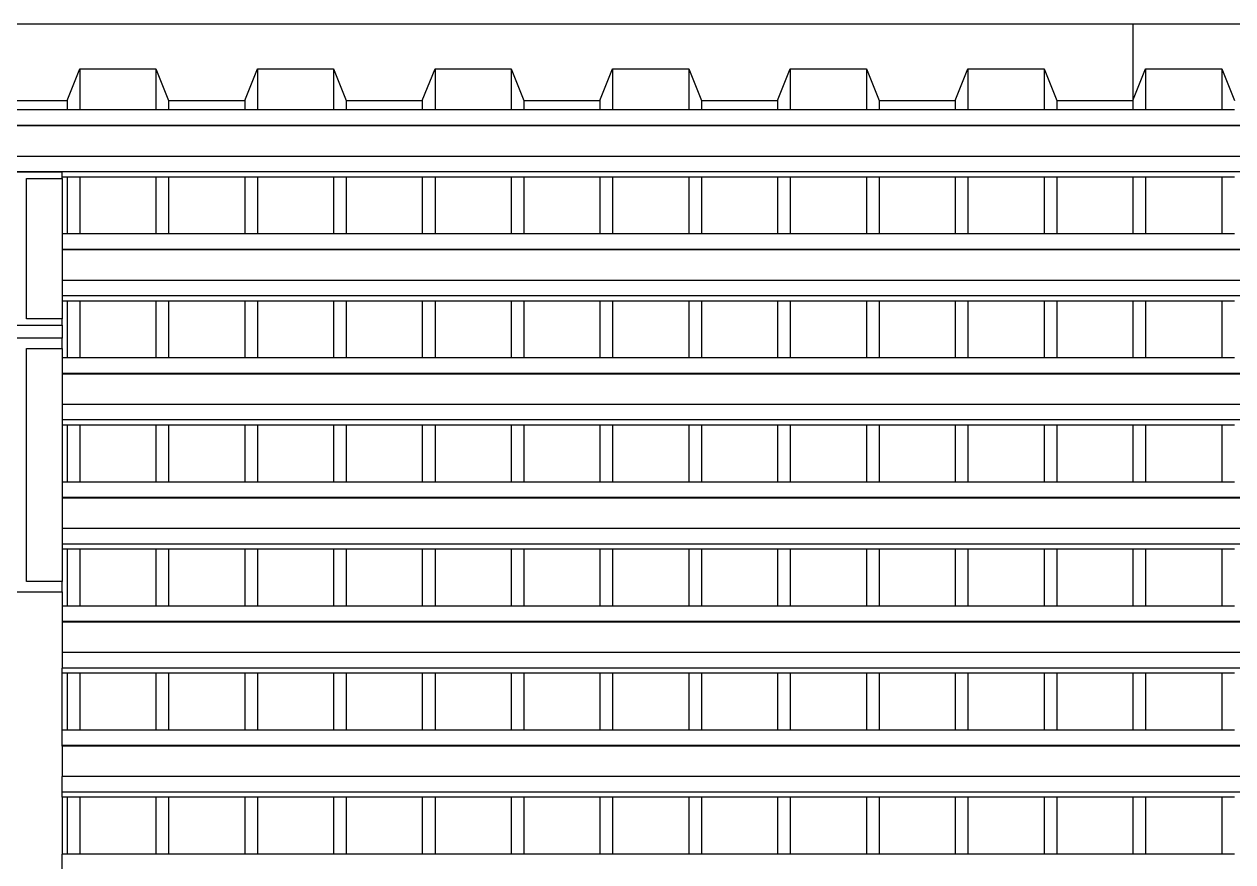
# Model space of a CAD drawing. Extents: x -34 to 34, y -12.8 to 11.9.
# Drawn here: x -4.234 to -2.312, y 10.591 to 11.923 of the extents above; entities that cross this region are included whole.
import ezdxf

# ---------------------------------------------------------------- set-up
doc = ezdxf.new("R2010")
doc.units = 0
doc.layers.get('0').update_dxf_attribs({"linetype": 'CONTINUOUS'})
doc.layers.add('SECTIONCUTEDGES', color=7, linetype='CONTINUOUS')

msp = doc.modelspace()

# ---------------------------------------------------------------- linework, layer by layer
for p, q in [((-4.1456, 11.8521), (-4.1456, 11.7867)), ((-4.0245, 11.8521), (-4.0245, 11.7867)), ((-3.8631, 11.8521), (-3.8631, 11.7867)), ((-3.7421, 11.8521), (-3.7421, 11.7867)), ((-3.5807, 11.8521), (-3.5807, 11.7867)), ((-3.4597, 11.8521), (-3.4597, 11.7867)), ((-3.2983, 11.8521), (-3.2983, 11.7867)), ((-3.1773, 11.8521), (-3.1773, 11.7867)), ((-3.0159, 11.8521), (-3.0159, 11.7867)), ((-2.8949, 11.8521), (-2.8949, 11.7867)), ((-2.7335, 11.8521), (-2.7335, 11.7867)), ((-2.6124, 11.8521), (-2.6124, 11.7867)), ((-2.4511, 11.8521), (-2.4511, 11.7867)), ((-2.33, 11.8521), (-2.33, 11.7867)), ((-4.1657, 11.8014), (-4.1657, 11.7867)), ((-4.0043, 11.8014), (-4.0043, 11.7867)), ((-3.8833, 11.8014), (-3.8833, 11.7867)), ((-3.7219, 11.8014), (-3.7219, 11.7867)), ((-3.6009, 11.8014), (-3.6009, 11.7867)), ((-3.4395, 11.8014), (-3.4395, 11.7867)), ((-3.3185, 11.8014), (-3.3185, 11.7867)), ((-3.1571, 11.8014), (-3.1571, 11.7867)), ((-3.0361, 11.8014), (-3.0361, 11.7867)), ((-2.8747, 11.8014), (-2.8747, 11.7867)), ((-2.7537, 11.8014), (-2.7537, 11.7867)), ((-2.5923, 11.8014), (-2.5923, 11.7867)), ((-2.4712, 11.8014), (-2.4712, 11.7867)), ((-4.1657, 11.7867), (-4.2868, 11.7867)), ((-4.1456, 11.7867), (-4.1657, 11.7867)), ((-4.0245, 11.7867), (-4.1456, 11.7867)), ((-4.0043, 11.7867), (-4.0245, 11.7867)), ((-3.8833, 11.7867), (-4.0043, 11.7867)), ((-3.8631, 11.7867), (-3.8833, 11.7867)), ((-3.7421, 11.7867), (-3.8631, 11.7867)), ((-3.7219, 11.7867), (-3.7421, 11.7867)), ((-3.6009, 11.7867), (-3.7219, 11.7867)), ((-3.5807, 11.7867), (-3.6009, 11.7867)), ((-3.4597, 11.7867), (-3.5807, 11.7867)), ((-3.4395, 11.7867), (-3.4597, 11.7867)), ((-3.3185, 11.7867), (-3.4395, 11.7867)), ((-3.2983, 11.7867), (-3.3185, 11.7867)), ((-3.1773, 11.7867), (-3.2983, 11.7867)), ((-3.1571, 11.7867), (-3.1773, 11.7867)), ((-3.0361, 11.7867), (-3.1571, 11.7867)), ((-3.0159, 11.7867), (-3.0361, 11.7867)), ((-2.8949, 11.7867), (-3.0159, 11.7867)), ((-2.8747, 11.7867), (-2.8949, 11.7867)), ((-2.7537, 11.7867), (-2.8747, 11.7867)), ((-2.7335, 11.7867), (-2.7537, 11.7867)), ((-2.6124, 11.7867), (-2.7335, 11.7867)), ((-2.5923, 11.7867), (-2.6124, 11.7867)), ((-2.4712, 11.7867), (-2.5923, 11.7867)), ((-2.4511, 11.7867), (-2.4712, 11.7867)), ((-2.33, 11.7867), (-2.4511, 11.7867)), ((-2.3099, 11.7867), (-2.33, 11.7867)), ((3.2068, 11.762), (-11.6672, 11.762)), ((3.2068, 11.7612), (-11.6672, 11.7612)), ((3.2068, 11.7127), (-11.6672, 11.7127)), ((3.2068, 11.688), (-11.6672, 11.688)), ((-4.1657, 11.6798), (-4.1732, 11.6798)), ((-4.1732, 11.6776), (-4.1732, 11.5894)), ((-4.1657, 11.6798), (-4.1657, 11.5894)), ((-4.1456, 11.6798), (-4.1657, 11.6798)), ((-4.1456, 11.6798), (-4.1456, 11.5894)), ((-4.0245, 11.6798), (-4.1456, 11.6798)), ((-4.0245, 11.6798), (-4.0245, 11.5894)), ((-4.0043, 11.6798), (-4.0245, 11.6798)), ((-4.0043, 11.6798), (-4.0043, 11.5894)), ((-3.8833, 11.6798), (-4.0043, 11.6798)), ((-3.8833, 11.6798), (-3.8833, 11.5894)), ((-3.8631, 11.6798), (-3.8833, 11.6798)), ((-3.8631, 11.6798), (-3.8631, 11.5894)), ((-3.7421, 11.6798), (-3.8631, 11.6798)), ((-3.7421, 11.6798), (-3.7421, 11.5894)), ((-3.7219, 11.6798), (-3.7421, 11.6798)), ((-3.7219, 11.6798), (-3.7219, 11.5894)), ((-3.6009, 11.6798), (-3.7219, 11.6798)), ((-3.6009, 11.6798), (-3.6009, 11.5894)), ((-3.5807, 11.6798), (-3.6009, 11.6798)), ((-3.5807, 11.6798), (-3.5807, 11.5894)), ((-3.4597, 11.6798), (-3.5807, 11.6798)), ((-3.4597, 11.6798), (-3.4597, 11.5894)), ((-3.4395, 11.6798), (-3.4597, 11.6798)), ((-3.4395, 11.6798), (-3.4395, 11.5894)), ((-3.3185, 11.6798), (-3.4395, 11.6798)), ((-3.3185, 11.6798), (-3.3185, 11.5894)), ((-3.2983, 11.6798), (-3.3185, 11.6798)), ((-3.2983, 11.6798), (-3.2983, 11.5894)), ((-3.1773, 11.6798), (-3.2983, 11.6798)), ((-3.1773, 11.6798), (-3.1773, 11.5894)), ((-3.1571, 11.6798), (-3.1773, 11.6798)), ((-3.1571, 11.6798), (-3.1571, 11.5894)), ((-3.0361, 11.6798), (-3.1571, 11.6798)), ((-3.0361, 11.6798), (-3.0361, 11.5894)), ((-3.0159, 11.6798), (-3.0361, 11.6798)), ((-3.0159, 11.6798), (-3.0159, 11.5894)), ((-2.8949, 11.6798), (-3.0159, 11.6798)), ((-2.8949, 11.6798), (-2.8949, 11.5894)), ((-2.8747, 11.6798), (-2.8949, 11.6798)), ((-2.8747, 11.6798), (-2.8747, 11.5894)), ((-2.7537, 11.6798), (-2.8747, 11.6798)), ((-2.7537, 11.6798), (-2.7537, 11.5894)), ((-2.7335, 11.6798), (-2.7537, 11.6798)), ((-2.7335, 11.6798), (-2.7335, 11.5894)), ((-2.6124, 11.6798), (-2.7335, 11.6798)), ((-2.6124, 11.6798), (-2.6124, 11.5894)), ((-2.5923, 11.6798), (-2.6124, 11.6798)), ((-2.5923, 11.6798), (-2.5923, 11.5894)), ((-2.4712, 11.6798), (-2.5923, 11.6798)), ((-2.4712, 11.6798), (-2.4712, 11.5894)), ((-2.4511, 11.6798), (-2.4712, 11.6798)), ((-2.4511, 11.6798), (-2.4511, 11.5894)), ((-2.33, 11.6798), (-2.4511, 11.6798)), ((-2.33, 11.6798), (-2.33, 11.5894)), ((-2.3099, 11.6798), (-2.33, 11.6798)), ((-4.1732, 11.5894), (-4.1732, 11.5647)), ((-4.1657, 11.5894), (-4.1732, 11.5894)), ((-4.1456, 11.5894), (-4.1657, 11.5894)), ((-4.0245, 11.5894), (-4.1456, 11.5894)), ((-4.0043, 11.5894), (-4.0245, 11.5894)), ((-3.8833, 11.5894), (-4.0043, 11.5894)), ((-3.8631, 11.5894), (-3.8833, 11.5894)), ((-3.7421, 11.5894), (-3.8631, 11.5894)), ((-3.7219, 11.5894), (-3.7421, 11.5894)), ((-3.6009, 11.5894), (-3.7219, 11.5894)), ((-3.5807, 11.5894), (-3.6009, 11.5894)), ((-3.4597, 11.5894), (-3.5807, 11.5894)), ((-3.4395, 11.5894), (-3.4597, 11.5894)), ((-3.3185, 11.5894), (-3.4395, 11.5894)), ((-3.2983, 11.5894), (-3.3185, 11.5894)), ((-3.1773, 11.5894), (-3.2983, 11.5894)), ((-3.1571, 11.5894), (-3.1773, 11.5894)), ((-3.0361, 11.5894), (-3.1571, 11.5894)), ((-3.0159, 11.5894), (-3.0361, 11.5894)), ((-2.8949, 11.5894), (-3.0159, 11.5894)), ((-2.8747, 11.5894), (-2.8949, 11.5894)), ((-2.7537, 11.5894), (-2.8747, 11.5894)), ((-2.7335, 11.5894), (-2.7537, 11.5894)), ((-2.6124, 11.5894), (-2.7335, 11.5894)), ((-2.5923, 11.5894), (-2.6124, 11.5894)), ((-2.4712, 11.5894), (-2.5923, 11.5894)), ((-2.4511, 11.5894), (-2.4712, 11.5894)), ((-2.33, 11.5894), (-2.4511, 11.5894)), ((-2.3099, 11.5894), (-2.33, 11.5894)), ((-0.5432, 11.5647), (-4.1732, 11.5647)), ((-4.1732, 11.5647), (-4.1732, 11.5639)), ((-0.5432, 11.5639), (-4.1732, 11.5639)), ((-4.1732, 11.5639), (-4.1732, 11.5154)), ((-0.5432, 11.5154), (-4.1732, 11.5154)), ((-4.1732, 11.5154), (-4.1732, 11.4907)), ((-0.5432, 11.4907), (-4.1732, 11.4907)), ((-4.1732, 11.4907), (-4.1732, 11.4825)), ((-4.1732, 11.4825), (-4.1732, 11.4542)), ((-4.1657, 11.4825), (-4.1732, 11.4825)), ((-4.1657, 11.4825), (-4.1657, 11.3921)), ((-4.1456, 11.4825), (-4.1657, 11.4825)), ((-4.1456, 11.4825), (-4.1456, 11.3921)), ((-4.0245, 11.4825), (-4.1456, 11.4825)), ((-4.0245, 11.4825), (-4.0245, 11.3921)), ((-4.0043, 11.4825), (-4.0245, 11.4825)), ((-4.0043, 11.4825), (-4.0043, 11.3921)), ((-3.8833, 11.4825), (-4.0043, 11.4825)), ((-3.8833, 11.4825), (-3.8833, 11.3921)), ((-3.8631, 11.4825), (-3.8833, 11.4825)), ((-3.8631, 11.4825), (-3.8631, 11.3921)), ((-3.7421, 11.4825), (-3.8631, 11.4825)), ((-3.7421, 11.4825), (-3.7421, 11.3921)), ((-3.7219, 11.4825), (-3.7421, 11.4825)), ((-3.7219, 11.4825), (-3.7219, 11.3921)), ((-3.6009, 11.4825), (-3.7219, 11.4825)), ((-3.6009, 11.4825), (-3.6009, 11.3921)), ((-3.5807, 11.4825), (-3.6009, 11.4825)), ((-3.5807, 11.4825), (-3.5807, 11.3921)), ((-3.4597, 11.4825), (-3.5807, 11.4825)), ((-3.4597, 11.4825), (-3.4597, 11.3921)), ((-3.4395, 11.4825), (-3.4597, 11.4825)), ((-3.4395, 11.4825), (-3.4395, 11.3921)), ((-3.3185, 11.4825), (-3.4395, 11.4825)), ((-3.3185, 11.4825), (-3.3185, 11.3921)), ((-3.2983, 11.4825), (-3.3185, 11.4825)), ((-3.2983, 11.4825), (-3.2983, 11.3921)), ((-3.1773, 11.4825), (-3.2983, 11.4825)), ((-3.1773, 11.4825), (-3.1773, 11.3921)), ((-3.1571, 11.4825), (-3.1773, 11.4825)), ((-3.1571, 11.4825), (-3.1571, 11.3921)), ((-3.0361, 11.4825), (-3.1571, 11.4825)), ((-3.0361, 11.4825), (-3.0361, 11.3921)), ((-3.0159, 11.4825), (-3.0361, 11.4825)), ((-3.0159, 11.4825), (-3.0159, 11.3921)), ((-2.8949, 11.4825), (-3.0159, 11.4825)), ((-2.8949, 11.4825), (-2.8949, 11.3921)), ((-2.8747, 11.4825), (-2.8949, 11.4825)), ((-2.8747, 11.4825), (-2.8747, 11.3921)), ((-2.7537, 11.4825), (-2.8747, 11.4825)), ((-2.7537, 11.4825), (-2.7537, 11.3921)), ((-2.7335, 11.4825), (-2.7537, 11.4825)), ((-2.7335, 11.4825), (-2.7335, 11.3921)), ((-2.6124, 11.4825), (-2.7335, 11.4825)), ((-2.6124, 11.4825), (-2.6124, 11.3921)), ((-2.5923, 11.4825), (-2.6124, 11.4825)), ((-2.5923, 11.4825), (-2.5923, 11.3921)), ((-2.4712, 11.4825), (-2.5923, 11.4825)), ((-2.4712, 11.4825), (-2.4712, 11.3921)), ((-2.4511, 11.4825), (-2.4712, 11.4825)), ((-2.4511, 11.4825), (-2.4511, 11.3921)), ((-2.33, 11.4825), (-2.4511, 11.4825)), ((-2.33, 11.4825), (-2.33, 11.3921)), ((-2.3099, 11.4825), (-2.33, 11.4825)), ((-4.1732, 11.4442), (-4.1732, 11.4238)), ((-4.1732, 11.4073), (-4.1732, 11.3921)), ((-4.1732, 11.3921), (-4.1732, 11.3674)), ((-4.1657, 11.3921), (-4.1732, 11.3921)), ((-4.1456, 11.3921), (-4.1657, 11.3921)), ((-4.0245, 11.3921), (-4.1456, 11.3921)), ((-4.0043, 11.3921), (-4.0245, 11.3921)), ((-3.8833, 11.3921), (-4.0043, 11.3921)), ((-3.8631, 11.3921), (-3.8833, 11.3921)), ((-3.7421, 11.3921), (-3.8631, 11.3921)), ((-3.7219, 11.3921), (-3.7421, 11.3921)), ((-3.6009, 11.3921), (-3.7219, 11.3921)), ((-3.5807, 11.3921), (-3.6009, 11.3921)), ((-3.4597, 11.3921), (-3.5807, 11.3921)), ((-3.4395, 11.3921), (-3.4597, 11.3921)), ((-3.3185, 11.3921), (-3.4395, 11.3921)), ((-3.2983, 11.3921), (-3.3185, 11.3921)), ((-3.1773, 11.3921), (-3.2983, 11.3921)), ((-3.1571, 11.3921), (-3.1773, 11.3921)), ((-3.0361, 11.3921), (-3.1571, 11.3921)), ((-3.0159, 11.3921), (-3.0361, 11.3921)), ((-2.8949, 11.3921), (-3.0159, 11.3921)), ((-2.8747, 11.3921), (-2.8949, 11.3921)), ((-2.7537, 11.3921), (-2.8747, 11.3921)), ((-2.7335, 11.3921), (-2.7537, 11.3921)), ((-2.6124, 11.3921), (-2.7335, 11.3921)), ((-2.5923, 11.3921), (-2.6124, 11.3921)), ((-2.4712, 11.3921), (-2.5923, 11.3921)), ((-2.4511, 11.3921), (-2.4712, 11.3921)), ((-2.33, 11.3921), (-2.4511, 11.3921)), ((-2.3099, 11.3921), (-2.33, 11.3921)), ((-0.5432, 11.3674), (-4.1732, 11.3674)), ((-4.1732, 11.3674), (-4.1732, 11.3666)), ((-0.5432, 11.3666), (-4.1732, 11.3666)), ((-4.1732, 11.3666), (-4.1732, 11.3181)), ((-0.5432, 11.3181), (-4.1732, 11.3181)), ((-4.1732, 11.3181), (-4.1732, 11.2935)), ((-0.5432, 11.2935), (-4.1732, 11.2935)), ((-4.1732, 11.2935), (-4.1732, 11.2852)), ((-4.1657, 11.2852), (-4.1732, 11.2852)), ((-4.1732, 11.2852), (-4.1732, 11.1948)), ((-4.1657, 11.2852), (-4.1657, 11.1948)), ((-4.1456, 11.2852), (-4.1657, 11.2852)), ((-4.1456, 11.2852), (-4.1456, 11.1948)), ((-4.0245, 11.2852), (-4.1456, 11.2852)), ((-4.0245, 11.2852), (-4.0245, 11.1948)), ((-4.0043, 11.2852), (-4.0245, 11.2852)), ((-4.0043, 11.2852), (-4.0043, 11.1948)), ((-3.8833, 11.2852), (-4.0043, 11.2852)), ((-3.8833, 11.2852), (-3.8833, 11.1948)), ((-3.8631, 11.2852), (-3.8833, 11.2852)), ((-3.8631, 11.2852), (-3.8631, 11.1948)), ((-3.7421, 11.2852), (-3.8631, 11.2852)), ((-3.7421, 11.2852), (-3.7421, 11.1948)), ((-3.7219, 11.2852), (-3.7421, 11.2852)), ((-3.7219, 11.2852), (-3.7219, 11.1948)), ((-3.6009, 11.2852), (-3.7219, 11.2852)), ((-3.6009, 11.2852), (-3.6009, 11.1948)), ((-3.5807, 11.2852), (-3.6009, 11.2852)), ((-3.5807, 11.2852), (-3.5807, 11.1948)), ((-3.4597, 11.2852), (-3.5807, 11.2852)), ((-3.4597, 11.2852), (-3.4597, 11.1948)), ((-3.4395, 11.2852), (-3.4597, 11.2852)), ((-3.4395, 11.2852), (-3.4395, 11.1948)), ((-3.3185, 11.2852), (-3.4395, 11.2852)), ((-3.3185, 11.2852), (-3.3185, 11.1948)), ((-3.2983, 11.2852), (-3.3185, 11.2852)), ((-3.2983, 11.2852), (-3.2983, 11.1948)), ((-3.1773, 11.2852), (-3.2983, 11.2852)), ((-3.1773, 11.2852), (-3.1773, 11.1948)), ((-3.1571, 11.2852), (-3.1773, 11.2852)), ((-3.1571, 11.2852), (-3.1571, 11.1948)), ((-3.0361, 11.2852), (-3.1571, 11.2852)), ((-3.0361, 11.2852), (-3.0361, 11.1948)), ((-3.0159, 11.2852), (-3.0361, 11.2852)), ((-3.0159, 11.2852), (-3.0159, 11.1948)), ((-2.8949, 11.2852), (-3.0159, 11.2852)), ((-2.8949, 11.2852), (-2.8949, 11.1948)), ((-2.8747, 11.2852), (-2.8949, 11.2852)), ((-2.8747, 11.2852), (-2.8747, 11.1948)), ((-2.7537, 11.2852), (-2.8747, 11.2852)), ((-2.7537, 11.2852), (-2.7537, 11.1948)), ((-2.7335, 11.2852), (-2.7537, 11.2852)), ((-2.7335, 11.2852), (-2.7335, 11.1948)), ((-2.6124, 11.2852), (-2.7335, 11.2852)), ((-2.6124, 11.2852), (-2.6124, 11.1948)), ((-2.5923, 11.2852), (-2.6124, 11.2852)), ((-2.5923, 11.2852), (-2.5923, 11.1948)), ((-2.4712, 11.2852), (-2.5923, 11.2852)), ((-2.4712, 11.2852), (-2.4712, 11.1948)), ((-2.4511, 11.2852), (-2.4712, 11.2852)), ((-2.4511, 11.2852), (-2.4511, 11.1948)), ((-2.33, 11.2852), (-2.4511, 11.2852)), ((-2.33, 11.2852), (-2.33, 11.1948)), ((-2.3099, 11.2852), (-2.33, 11.2852)), ((-4.1657, 11.1948), (-4.1732, 11.1948)), ((-4.1732, 11.1948), (-4.1732, 11.1702)), ((-4.1456, 11.1948), (-4.1657, 11.1948)), ((-4.0245, 11.1948), (-4.1456, 11.1948)), ((-4.0043, 11.1948), (-4.0245, 11.1948)), ((-3.8833, 11.1948), (-4.0043, 11.1948)), ((-3.8631, 11.1948), (-3.8833, 11.1948)), ((-3.7421, 11.1948), (-3.8631, 11.1948)), ((-3.7219, 11.1948), (-3.7421, 11.1948)), ((-3.6009, 11.1948), (-3.7219, 11.1948)), ((-3.5807, 11.1948), (-3.6009, 11.1948)), ((-3.4597, 11.1948), (-3.5807, 11.1948)), ((-3.4395, 11.1948), (-3.4597, 11.1948)), ((-3.3185, 11.1948), (-3.4395, 11.1948)), ((-3.2983, 11.1948), (-3.3185, 11.1948)), ((-3.1773, 11.1948), (-3.2983, 11.1948)), ((-3.1571, 11.1948), (-3.1773, 11.1948)), ((-3.0361, 11.1948), (-3.1571, 11.1948)), ((-3.0159, 11.1948), (-3.0361, 11.1948)), ((-2.8949, 11.1948), (-3.0159, 11.1948)), ((-2.8747, 11.1948), (-2.8949, 11.1948)), ((-2.7537, 11.1948), (-2.8747, 11.1948)), ((-2.7335, 11.1948), (-2.7537, 11.1948)), ((-2.6124, 11.1948), (-2.7335, 11.1948)), ((-2.5923, 11.1948), (-2.6124, 11.1948)), ((-2.4712, 11.1948), (-2.5923, 11.1948)), ((-2.4511, 11.1948), (-2.4712, 11.1948)), ((-2.33, 11.1948), (-2.4511, 11.1948)), ((-2.3099, 11.1948), (-2.33, 11.1948)), ((-0.5432, 11.1702), (-4.1732, 11.1702)), ((-4.1732, 11.1702), (-4.1732, 11.1693)), ((-0.5432, 11.1693), (-4.1732, 11.1693)), ((-4.1732, 11.1693), (-4.1732, 11.1208)), ((-0.5432, 11.1208), (-4.1732, 11.1208)), ((-4.1732, 11.1208), (-4.1732, 11.0962)), ((-0.5432, 11.0962), (-4.1732, 11.0962)), ((-4.1732, 11.0962), (-4.1732, 11.088)), ((-4.1732, 11.088), (-4.1732, 11.0365)), ((-4.1657, 11.088), (-4.1732, 11.088)), ((-4.1657, 11.088), (-4.1657, 10.9975)), ((-4.1456, 11.088), (-4.1657, 11.088)), ((-4.1456, 11.088), (-4.1456, 10.9975)), ((-4.0245, 11.088), (-4.1456, 11.088)), ((-4.0245, 11.088), (-4.0245, 10.9975)), ((-4.0043, 11.088), (-4.0245, 11.088)), ((-4.0043, 11.088), (-4.0043, 10.9975)), ((-3.8833, 11.088), (-4.0043, 11.088)), ((-3.8833, 11.088), (-3.8833, 10.9975)), ((-3.8631, 11.088), (-3.8833, 11.088)), ((-3.8631, 11.088), (-3.8631, 10.9975)), ((-3.7421, 11.088), (-3.8631, 11.088)), ((-3.7421, 11.088), (-3.7421, 10.9975)), ((-3.7219, 11.088), (-3.7421, 11.088)), ((-3.7219, 11.088), (-3.7219, 10.9975)), ((-3.6009, 11.088), (-3.7219, 11.088)), ((-3.6009, 11.088), (-3.6009, 10.9975)), ((-3.5807, 11.088), (-3.6009, 11.088)), ((-3.5807, 11.088), (-3.5807, 10.9975)), ((-3.4597, 11.088), (-3.5807, 11.088)), ((-3.4597, 11.088), (-3.4597, 10.9975)), ((-3.4395, 11.088), (-3.4597, 11.088)), ((-3.4395, 11.088), (-3.4395, 10.9975)), ((-3.3185, 11.088), (-3.4395, 11.088)), ((-3.3185, 11.088), (-3.3185, 10.9975)), ((-3.2983, 11.088), (-3.3185, 11.088)), ((-3.2983, 11.088), (-3.2983, 10.9975)), ((-3.1773, 11.088), (-3.2983, 11.088)), ((-3.1773, 11.088), (-3.1773, 10.9975)), ((-3.1571, 11.088), (-3.1773, 11.088)), ((-3.1571, 11.088), (-3.1571, 10.9975)), ((-3.0361, 11.088), (-3.1571, 11.088)), ((-3.0361, 11.088), (-3.0361, 10.9975)), ((-3.0159, 11.088), (-3.0361, 11.088)), ((-3.0159, 11.088), (-3.0159, 10.9975)), ((-2.8949, 11.088), (-3.0159, 11.088)), ((-2.8949, 11.088), (-2.8949, 10.9975)), ((-2.8747, 11.088), (-2.8949, 11.088)), ((-2.8747, 11.088), (-2.8747, 10.9975)), ((-2.7537, 11.088), (-2.8747, 11.088)), ((-2.7537, 11.088), (-2.7537, 10.9975)), ((-2.7335, 11.088), (-2.7537, 11.088)), ((-2.7335, 11.088), (-2.7335, 10.9975)), ((-2.6124, 11.088), (-2.7335, 11.088)), ((-2.6124, 11.088), (-2.6124, 10.9975)), ((-2.5923, 11.088), (-2.6124, 11.088)), ((-2.5923, 11.088), (-2.5923, 10.9975)), ((-2.4712, 11.088), (-2.5923, 11.088)), ((-2.4712, 11.088), (-2.4712, 10.9975)), ((-2.4511, 11.088), (-2.4712, 11.088)), ((-2.4511, 11.088), (-2.4511, 10.9975)), ((-2.33, 11.088), (-2.4511, 11.088)), ((-2.33, 11.088), (-2.33, 10.9975)), ((-2.3099, 11.088), (-2.33, 11.088)), ((-4.1732, 11.02), (-4.1732, 10.9975)), ((-4.1657, 10.9975), (-4.1732, 10.9975)), ((-4.1732, 10.9975), (-4.1732, 10.9729)), ((-4.1456, 10.9975), (-4.1657, 10.9975)), ((-4.0245, 10.9975), (-4.1456, 10.9975)), ((-4.0043, 10.9975), (-4.0245, 10.9975)), ((-3.8833, 10.9975), (-4.0043, 10.9975)), ((-3.8631, 10.9975), (-3.8833, 10.9975)), ((-3.7421, 10.9975), (-3.8631, 10.9975)), ((-3.7219, 10.9975), (-3.7421, 10.9975)), ((-3.6009, 10.9975), (-3.7219, 10.9975)), ((-3.5807, 10.9975), (-3.6009, 10.9975)), ((-3.4597, 10.9975), (-3.5807, 10.9975)), ((-3.4395, 10.9975), (-3.4597, 10.9975)), ((-3.3185, 10.9975), (-3.4395, 10.9975)), ((-3.2983, 10.9975), (-3.3185, 10.9975)), ((-3.1773, 10.9975), (-3.2983, 10.9975)), ((-3.1571, 10.9975), (-3.1773, 10.9975)), ((-3.0361, 10.9975), (-3.1571, 10.9975)), ((-3.0159, 10.9975), (-3.0361, 10.9975)), ((-2.8949, 10.9975), (-3.0159, 10.9975)), ((-2.8747, 10.9975), (-2.8949, 10.9975)), ((-2.7537, 10.9975), (-2.8747, 10.9975)), ((-2.7335, 10.9975), (-2.7537, 10.9975)), ((-2.6124, 10.9975), (-2.7335, 10.9975)), ((-2.5923, 10.9975), (-2.6124, 10.9975)), ((-2.4712, 10.9975), (-2.5923, 10.9975)), ((-2.4511, 10.9975), (-2.4712, 10.9975)), ((-2.33, 10.9975), (-2.4511, 10.9975)), ((-2.3099, 10.9975), (-2.33, 10.9975)), ((-0.5432, 10.9729), (-4.1732, 10.9729)), ((-4.1732, 10.9729), (-4.1732, 10.9721)), ((-0.5432, 10.9721), (-4.1732, 10.9721)), ((-4.1732, 10.9721), (-4.1732, 10.9236)), ((-0.5432, 10.9236), (-4.1732, 10.9236)), ((-4.1732, 10.9236), (-4.1732, 10.8989)), ((-0.5432, 10.8989), (-4.1732, 10.8989)), ((-4.1732, 10.8907), (-4.1732, 10.8989)), ((-4.1657, 10.8907), (-4.1732, 10.8907)), ((-4.1732, 10.8003), (-4.1732, 10.8907)), ((-4.1657, 10.8907), (-4.1657, 10.8003)), ((-4.1456, 10.8907), (-4.1657, 10.8907)), ((-4.1456, 10.8907), (-4.1456, 10.8003)), ((-4.0245, 10.8907), (-4.1456, 10.8907)), ((-4.0245, 10.8907), (-4.0245, 10.8003)), ((-4.0043, 10.8907), (-4.0245, 10.8907)), ((-4.0043, 10.8907), (-4.0043, 10.8003)), ((-3.8833, 10.8907), (-4.0043, 10.8907)), ((-3.8833, 10.8907), (-3.8833, 10.8003)), ((-3.8631, 10.8907), (-3.8833, 10.8907)), ((-3.8631, 10.8907), (-3.8631, 10.8003)), ((-3.7421, 10.8907), (-3.8631, 10.8907)), ((-3.7421, 10.8907), (-3.7421, 10.8003)), ((-3.7219, 10.8907), (-3.7421, 10.8907)), ((-3.7219, 10.8907), (-3.7219, 10.8003)), ((-3.6009, 10.8907), (-3.7219, 10.8907)), ((-3.6009, 10.8907), (-3.6009, 10.8003)), ((-3.5807, 10.8907), (-3.6009, 10.8907)), ((-3.5807, 10.8907), (-3.5807, 10.8003)), ((-3.4597, 10.8907), (-3.5807, 10.8907)), ((-3.4597, 10.8907), (-3.4597, 10.8003)), ((-3.4395, 10.8907), (-3.4597, 10.8907)), ((-3.4395, 10.8907), (-3.4395, 10.8003)), ((-3.3185, 10.8907), (-3.4395, 10.8907)), ((-3.3185, 10.8907), (-3.3185, 10.8003)), ((-3.2983, 10.8907), (-3.3185, 10.8907)), ((-3.2983, 10.8907), (-3.2983, 10.8003)), ((-3.1773, 10.8907), (-3.2983, 10.8907)), ((-3.1773, 10.8907), (-3.1773, 10.8003)), ((-3.1571, 10.8907), (-3.1773, 10.8907)), ((-3.1571, 10.8907), (-3.1571, 10.8003)), ((-3.0361, 10.8907), (-3.1571, 10.8907)), ((-3.0361, 10.8907), (-3.0361, 10.8003)), ((-3.0159, 10.8907), (-3.0361, 10.8907)), ((-3.0159, 10.8907), (-3.0159, 10.8003)), ((-2.8949, 10.8907), (-3.0159, 10.8907)), ((-2.8949, 10.8907), (-2.8949, 10.8003)), ((-2.8747, 10.8907), (-2.8949, 10.8907)), ((-2.8747, 10.8907), (-2.8747, 10.8003)), ((-2.7537, 10.8907), (-2.8747, 10.8907)), ((-2.7537, 10.8907), (-2.7537, 10.8003)), ((-2.7335, 10.8907), (-2.7537, 10.8907)), ((-2.7335, 10.8907), (-2.7335, 10.8003)), ((-2.6124, 10.8907), (-2.7335, 10.8907)), ((-2.6124, 10.8907), (-2.6124, 10.8003)), ((-2.5923, 10.8907), (-2.6124, 10.8907)), ((-2.5923, 10.8907), (-2.5923, 10.8003)), ((-2.4712, 10.8907), (-2.5923, 10.8907)), ((-2.4712, 10.8907), (-2.4712, 10.8003)), ((-2.4511, 10.8907), (-2.4712, 10.8907)), ((-2.4511, 10.8907), (-2.4511, 10.8003)), ((-2.33, 10.8907), (-2.4511, 10.8907)), ((-2.33, 10.8907), (-2.33, 10.8003)), ((-2.3099, 10.8907), (-2.33, 10.8907)), ((-4.1657, 10.8003), (-4.1732, 10.8003)), ((-4.1732, 10.7756), (-4.1732, 10.8003)), ((-4.1456, 10.8003), (-4.1657, 10.8003)), ((-4.0245, 10.8003), (-4.1456, 10.8003)), ((-4.0043, 10.8003), (-4.0245, 10.8003)), ((-3.8833, 10.8003), (-4.0043, 10.8003)), ((-3.8631, 10.8003), (-3.8833, 10.8003)), ((-3.7421, 10.8003), (-3.8631, 10.8003)), ((-3.7219, 10.8003), (-3.7421, 10.8003)), ((-3.6009, 10.8003), (-3.7219, 10.8003)), ((-3.5807, 10.8003), (-3.6009, 10.8003)), ((-3.4597, 10.8003), (-3.5807, 10.8003)), ((-3.4395, 10.8003), (-3.4597, 10.8003)), ((-3.3185, 10.8003), (-3.4395, 10.8003)), ((-3.2983, 10.8003), (-3.3185, 10.8003)), ((-3.1773, 10.8003), (-3.2983, 10.8003)), ((-3.1571, 10.8003), (-3.1773, 10.8003)), ((-3.0361, 10.8003), (-3.1571, 10.8003)), ((-3.0159, 10.8003), (-3.0361, 10.8003)), ((-2.8949, 10.8003), (-3.0159, 10.8003)), ((-2.8747, 10.8003), (-2.8949, 10.8003)), ((-2.7537, 10.8003), (-2.8747, 10.8003)), ((-2.7335, 10.8003), (-2.7537, 10.8003)), ((-2.6124, 10.8003), (-2.7335, 10.8003)), ((-2.5923, 10.8003), (-2.6124, 10.8003)), ((-2.4712, 10.8003), (-2.5923, 10.8003)), ((-2.4511, 10.8003), (-2.4712, 10.8003)), ((-2.33, 10.8003), (-2.4511, 10.8003)), ((-2.3099, 10.8003), (-2.33, 10.8003)), ((-0.5432, 10.7756), (-4.1732, 10.7756)), ((-4.1732, 10.7748), (-4.1732, 10.7756)), ((-0.5432, 10.7748), (-4.1732, 10.7748)), ((-4.1732, 10.7748), (-4.1732, 10.7263)), ((-0.5432, 10.7263), (-4.1732, 10.7263)), ((-4.1732, 10.7016), (-4.1732, 10.7263)), ((-0.5432, 10.7016), (-4.1732, 10.7016)), ((-4.1732, 10.6934), (-4.1732, 10.7016)), ((-4.1657, 10.6934), (-4.1732, 10.6934)), ((-4.1732, 10.6934), (-4.1732, 10.603)), ((-4.1657, 10.6934), (-4.1657, 10.603)), ((-4.1456, 10.6934), (-4.1657, 10.6934)), ((-4.1456, 10.6934), (-4.1456, 10.603)), ((-4.0245, 10.6934), (-4.1456, 10.6934)), ((-4.0245, 10.6934), (-4.0245, 10.603)), ((-4.0043, 10.6934), (-4.0245, 10.6934)), ((-4.0043, 10.6934), (-4.0043, 10.603)), ((-3.8833, 10.6934), (-4.0043, 10.6934)), ((-3.8833, 10.6934), (-3.8833, 10.603)), ((-3.8631, 10.6934), (-3.8833, 10.6934)), ((-3.8631, 10.6934), (-3.8631, 10.603)), ((-3.7421, 10.6934), (-3.8631, 10.6934)), ((-3.7421, 10.6934), (-3.7421, 10.603)), ((-3.7219, 10.6934), (-3.7421, 10.6934)), ((-3.7219, 10.6934), (-3.7219, 10.603)), ((-3.6009, 10.6934), (-3.7219, 10.6934)), ((-3.6009, 10.6934), (-3.6009, 10.603)), ((-3.5807, 10.6934), (-3.6009, 10.6934)), ((-3.5807, 10.6934), (-3.5807, 10.603)), ((-3.4597, 10.6934), (-3.5807, 10.6934)), ((-3.4597, 10.6934), (-3.4597, 10.603)), ((-3.4395, 10.6934), (-3.4597, 10.6934)), ((-3.4395, 10.6934), (-3.4395, 10.603)), ((-3.3185, 10.6934), (-3.4395, 10.6934)), ((-3.3185, 10.6934), (-3.3185, 10.603)), ((-3.2983, 10.6934), (-3.3185, 10.6934)), ((-3.2983, 10.6934), (-3.2983, 10.603)), ((-3.1773, 10.6934), (-3.2983, 10.6934)), ((-3.1773, 10.6934), (-3.1773, 10.603)), ((-3.1571, 10.6934), (-3.1773, 10.6934)), ((-3.1571, 10.6934), (-3.1571, 10.603)), ((-3.0361, 10.6934), (-3.1571, 10.6934)), ((-3.0361, 10.6934), (-3.0361, 10.603)), ((-3.0159, 10.6934), (-3.0361, 10.6934)), ((-3.0159, 10.6934), (-3.0159, 10.603)), ((-2.8949, 10.6934), (-3.0159, 10.6934)), ((-2.8949, 10.6934), (-2.8949, 10.603)), ((-2.8747, 10.6934), (-2.8949, 10.6934)), ((-2.8747, 10.6934), (-2.8747, 10.603)), ((-2.7537, 10.6934), (-2.8747, 10.6934)), ((-2.7537, 10.6934), (-2.7537, 10.603)), ((-2.7335, 10.6934), (-2.7537, 10.6934)), ((-2.7335, 10.6934), (-2.7335, 10.603)), ((-2.6124, 10.6934), (-2.7335, 10.6934)), ((-2.6124, 10.6934), (-2.6124, 10.603)), ((-2.5923, 10.6934), (-2.6124, 10.6934)), ((-2.5923, 10.6934), (-2.5923, 10.603)), ((-2.4712, 10.6934), (-2.5923, 10.6934)), ((-2.4712, 10.6934), (-2.4712, 10.603)), ((-2.4511, 10.6934), (-2.4712, 10.6934)), ((-2.4511, 10.6934), (-2.4511, 10.603)), ((-2.33, 10.6934), (-2.4511, 10.6934)), ((-2.33, 10.6934), (-2.33, 10.603)), ((-2.3099, 10.6934), (-2.33, 10.6934)), ((-4.1657, 10.603), (-4.1732, 10.603)), ((-4.1732, 10.5783), (-4.1732, 10.603)), ((-4.1456, 10.603), (-4.1657, 10.603)), ((-4.0245, 10.603), (-4.1456, 10.603)), ((-4.0043, 10.603), (-4.0245, 10.603)), ((-3.8833, 10.603), (-4.0043, 10.603)), ((-3.8631, 10.603), (-3.8833, 10.603)), ((-3.7421, 10.603), (-3.8631, 10.603)), ((-3.7219, 10.603), (-3.7421, 10.603)), ((-3.6009, 10.603), (-3.7219, 10.603)), ((-3.5807, 10.603), (-3.6009, 10.603)), ((-3.4597, 10.603), (-3.5807, 10.603)), ((-3.4395, 10.603), (-3.4597, 10.603)), ((-3.3185, 10.603), (-3.4395, 10.603)), ((-3.2983, 10.603), (-3.3185, 10.603)), ((-3.1773, 10.603), (-3.2983, 10.603)), ((-3.1571, 10.603), (-3.1773, 10.603)), ((-3.0361, 10.603), (-3.1571, 10.603)), ((-3.0159, 10.603), (-3.0361, 10.603)), ((-2.8949, 10.603), (-3.0159, 10.603)), ((-2.8747, 10.603), (-2.8949, 10.603)), ((-2.7537, 10.603), (-2.8747, 10.603)), ((-2.7335, 10.603), (-2.7537, 10.603)), ((-2.6124, 10.603), (-2.7335, 10.603)), ((-2.5923, 10.603), (-2.6124, 10.603)), ((-2.4712, 10.603), (-2.5923, 10.603)), ((-2.4511, 10.603), (-2.4712, 10.603)), ((-2.33, 10.603), (-2.4511, 10.603)), ((-2.3099, 10.603), (-2.33, 10.603))]:
    msp.add_line(p, q)
at = {"layer": 'SECTIONCUTEDGES'}
for p, q in [((-2.4712, 11.923), (-5.5778, 11.923)), ((0.6353, 11.923), (-2.4712, 11.923)), ((-2.4712, 11.923), (-2.4712, 11.8014)), ((-4.1657, 11.8014), (-4.1456, 11.8521)), ((-4.1456, 11.8521), (-4.0245, 11.8521)), ((-4.0245, 11.8521), (-4.0043, 11.8014)), ((-3.8833, 11.8014), (-3.8631, 11.8521)), ((-3.8631, 11.8521), (-3.7421, 11.8521)), ((-3.7421, 11.8521), (-3.7219, 11.8014)), ((-3.6009, 11.8014), (-3.5807, 11.8521)), ((-3.5807, 11.8521), (-3.4597, 11.8521)), ((-3.4597, 11.8521), (-3.4395, 11.8014)), ((-3.3185, 11.8014), (-3.2983, 11.8521)), ((-3.2983, 11.8521), (-3.1773, 11.8521)), ((-3.1773, 11.8521), (-3.1571, 11.8014)), ((-3.0361, 11.8014), (-3.0159, 11.8521)), ((-3.0159, 11.8521), (-2.8949, 11.8521)), ((-2.8949, 11.8521), (-2.8747, 11.8014)), ((-2.7537, 11.8014), (-2.7335, 11.8521)), ((-2.7335, 11.8521), (-2.6124, 11.8521)), ((-2.6124, 11.8521), (-2.5923, 11.8014)), ((-2.4712, 11.8014), (-2.4511, 11.8521)), ((-2.4511, 11.8521), (-2.33, 11.8521)), ((-2.33, 11.8521), (-2.3099, 11.8014)), ((-4.2868, 11.8014), (-4.1657, 11.8014)), ((-4.0043, 11.8014), (-3.8833, 11.8014)), ((-3.7219, 11.8014), (-3.6009, 11.8014)), ((-3.4395, 11.8014), (-3.3185, 11.8014)), ((-3.1571, 11.8014), (-3.0361, 11.8014)), ((-2.8747, 11.8014), (-2.7537, 11.8014)), ((-2.5923, 11.8014), (-2.4712, 11.8014)), ((-4.1732, 11.6875), (-4.2932, 11.6875)), ((-4.1732, 11.6798), (-4.1732, 11.6875)), ((-4.2301, 11.4542), (-4.2301, 11.6776)), ((-4.2301, 11.6776), (-4.1732, 11.6776)), ((-4.1732, 11.6776), (-4.1732, 11.6798)), ((-4.1732, 11.4542), (-4.2301, 11.4542)), ((-4.1732, 11.4442), (-4.1732, 11.4542)), ((-4.2932, 11.4442), (-4.1732, 11.4442)), ((-4.1732, 11.4238), (-4.2932, 11.4238)), ((-4.1732, 11.4073), (-4.1732, 11.4238)), ((-4.2301, 11.4073), (-4.1732, 11.4073)), ((-4.2301, 11.0365), (-4.2301, 11.4073)), ((-4.1732, 11.0365), (-4.2301, 11.0365)), ((-4.1732, 11.02), (-4.1732, 11.0365)), ((-4.2932, 11.02), (-4.1732, 11.02))]:
    msp.add_line(p, q, dxfattribs=at)

doc.saveas('drawing.dxf')
